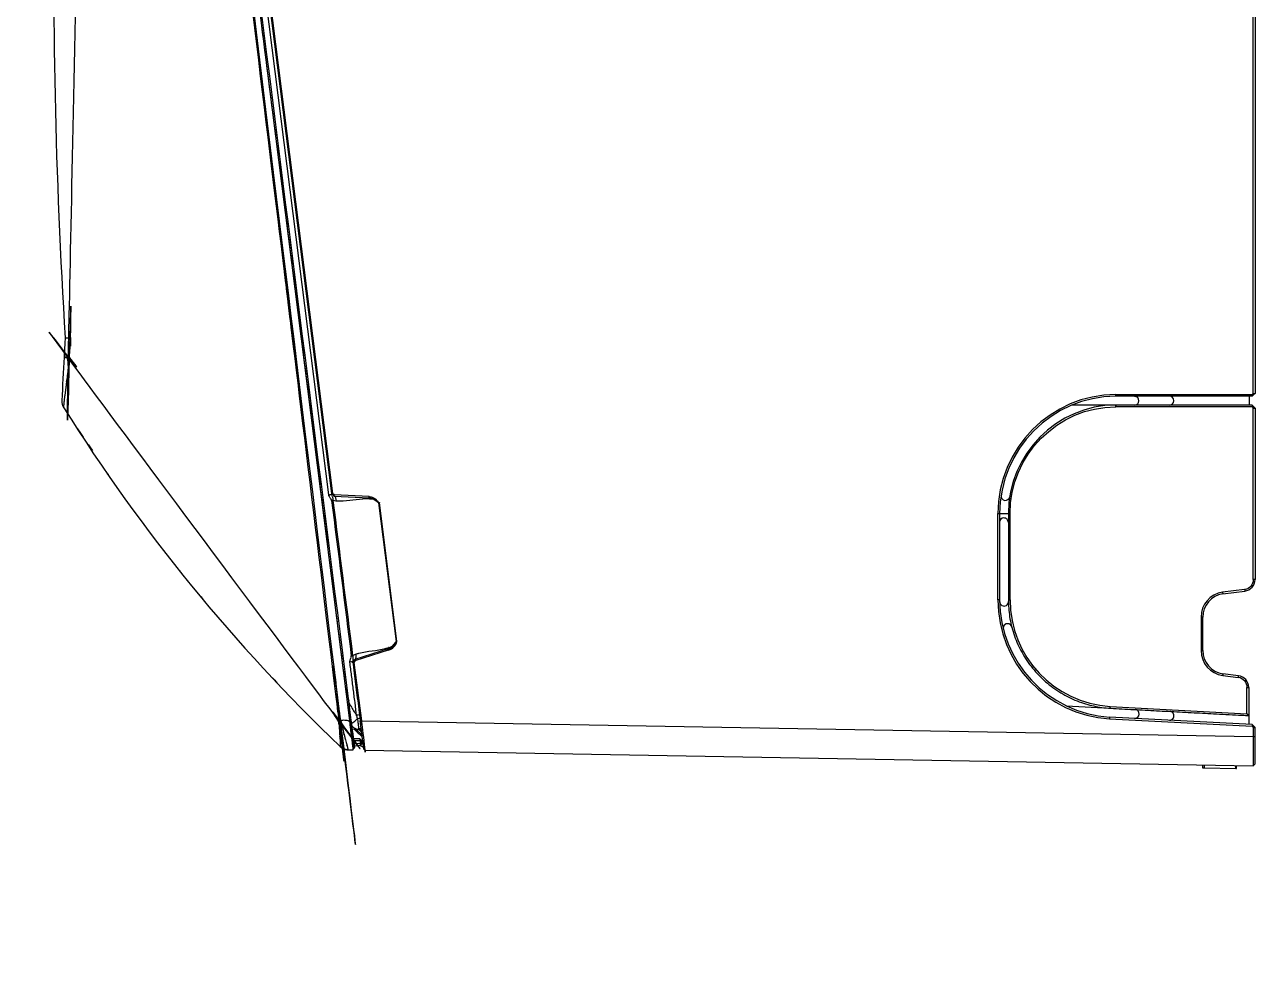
# Model space of a CAD drawing. Header units: millimetres. Extents: x 1291 to 5660, y 748 to 2981.
# Drawn here: x 5390.2 to 5602.4, y 2644.3 to 2809.4 of the extents above; entities that cross this region are included whole.
import ezdxf

# ---------------------------------------------------------------- set-up
doc = ezdxf.new("R2010")
doc.units = ezdxf.units.MM

msp = doc.modelspace()

# ---------------------------------------------------------------- linework, layer by layer
msp.add_line((5601.86, 2688.36), (5601.86, 2681.77))
for points in [[(5595, 2946.03), (5597.69, 2941.34), (5602.17, 2933.49), (5602.17, 2745.89)], [(5446.19, 2689.58), (5446.24, 2689.59), (5416.23, 2926.17), (5416.17, 2926.16)], [(5442.59, 2728.4), (5417.43, 2926.75)], [(5418.03, 2927.42), (5418.02, 2927.42), (5417.98, 2927.42), (5417.96, 2927.42), (5417.96, 2927.41), (5417.96, 2927.41), (5417.91, 2926.82), (5417.96, 2926.43), (5443.05, 2728.64), (5443.06, 2728.55)], [(5397, 2752.14), (5397, 2752.14), (5397.02, 2752.13), (5397.03, 2752.13)], [(5601.67, 2743.86), (5570.57, 2743.86)], [(5578.16, 2745.68), (5601.66, 2745.68)], [(5578.17, 2745.51), (5578.16, 2745.55)], [(5578.17, 2743.74), (5578.16, 2743.69)], [(5601.17, 2745.38), (5601.17, 2743.86)], [(5601.67, 2743.87), (5601.66, 2743.57), (5601.86, 2743.36), (5602.17, 2743.36), (5601.67, 2743.87)], [(5601.67, 2743.86), (5601.66, 2743.85)], [(5601.66, 2743.56), (5578.16, 2743.56)], [(5601.86, 2713.84), (5601.86, 2743.36)], [(5398.8, 2740.53), (5398.93, 2740.46)], [(5404.66, 2731.88), (5404.44, 2732.04)], [(5407.95, 2727.11), (5407.96, 2727.06)], [(5408.24, 2726.73), (5408.27, 2726.64)], [(5443.03, 2727.6), (5443.03, 2727.61), (5443.03, 2727.62), (5443.01, 2727.63), (5443, 2727.66)], [(5443.05, 2728.63), (5443.53, 2728.19), (5443.53, 2728.4)], [(5443.06, 2728.49), (5443.07, 2728.48)], [(5443.53, 2728.4), (5443.25, 2728.66), (5443.22, 2728.65), (5443.08, 2728.64), (5443.07, 2728.63)], [(5443.07, 2728.47), (5443.07, 2728.47), (5443.07, 2728.45)], [(5443.08, 2728.41), (5443.09, 2728.4)], [(5443.09, 2728.4), (5443.1, 2728.39), (5443.1, 2728.37), (5443.1, 2728.37)], [(5443.1, 2728.36), (5443.11, 2728.35), (5443.11, 2728.34)], [(5443.19, 2728.65), (5443.13, 2728.65), (5443.11, 2728.64)], [(5443.11, 2728.33), (5443.12, 2728.32)], [(5443.14, 2728.26), (5443.14, 2728.26), (5443.15, 2728.24), (5443.16, 2728.22)], [(5443.16, 2728.21), (5443.17, 2728.2)], [(5443.17, 2728.17), (5443.18, 2728.16)], [(5449.55, 2728.11), (5443.53, 2728.39)], [(5443.53, 2728.33), (5443.53, 2728.37)], [(5449.55, 2727.91), (5449.55, 2727.91), (5449.55, 2728.11)], [(5449.55, 2728.05), (5449.55, 2728.08)], [(5449.58, 2727.89), (5449.58, 2727.89), (5449.57, 2727.9), (5449.56, 2727.9)], [(5449.61, 2727.85), (5449.6, 2727.87), (5449.59, 2727.88)], [(5449.62, 2727.8), (5449.62, 2727.82), (5449.62, 2727.83)], [(5451, 2727.2), (5450.99, 2727.2), (5450.99, 2727.2), (5450.99, 2727.21), (5450.98, 2727.21)], [(5451.07, 2727.13), (5451.07, 2727.14)], [(5451.09, 2727.11), (5451.08, 2727.12)], [(5451.11, 2727.09), (5451.11, 2727.1), (5451.1, 2727.1), (5451.1, 2727.1)], [(5451.17, 2727.04), (5451.17, 2727.05)], [(5451.2, 2727.03), (5451.2, 2727.04), (5451.19, 2727.04), (5451.18, 2727.04), (5451.18, 2727.04)], [(5454.23, 2703.14), (5454.24, 2703.15), (5454.25, 2703.15), (5454.26, 2703.15), (5451.23, 2727.03)], [(5451.25, 2727.04), (5451.24, 2727.04)], [(5454.29, 2703.15), (5454.29, 2703.15), (5454.34, 2703.15), (5454.35, 2703.14), (5451.31, 2727.07), (5451.31, 2727.06), (5451.3, 2727.06), (5451.29, 2727.06)], [(5417.04, 2715.12), (5416.96, 2715.37)], [(5452.84, 2701.88), (5447.09, 2700.07)], [(5452.86, 2701.88), (5452.85, 2701.88)], [(5452.88, 2701.91), (5452.87, 2701.89), (5452.86, 2701.88)], [(5452.89, 2702.1), (5452.89, 2702.06)], [(5452.89, 2702.05), (5452.89, 2702.04)], [(5452.9, 2702.03), (5452.9, 2701.97), (5452.89, 2701.96)], [(5453.87, 2702.67), (5453.87, 2702.67), (5453.87, 2702.67), (5453.88, 2702.67), (5453.88, 2702.66), (5453.89, 2702.65)], [(5453.89, 2702.64), (5453.89, 2702.65), (5453.9, 2702.66), (5453.9, 2702.67)], [(5453.93, 2702.69), (5453.93, 2702.71), (5453.94, 2702.72)], [(5453.95, 2702.74), (5453.95, 2702.74)], [(5453.96, 2702.75), (5453.97, 2702.77), (5453.98, 2702.78), (5453.98, 2702.79), (5454, 2702.8), (5454, 2702.81)], [(5454.01, 2702.83), (5454.02, 2702.84), (5454.02, 2702.85), (5454.03, 2702.86)], [(5454.04, 2702.87), (5454.04, 2702.88)], [(5454.07, 2702.92), (5454.07, 2702.93), (5454.07, 2702.93)], [(5454.08, 2702.94), (5454.08, 2702.95), (5454.2, 2703.11)], [(5454.09, 2702.96), (5454.1, 2702.97)], [(5454.12, 2703.03), (5454.14, 2703.06), (5454.16, 2703.08), (5454.18, 2703.1), (5454.19, 2703.11), (5454.21, 2703.13), (5454.22, 2703.13)], [(5454.12, 2703), (5454.12, 2703.01)], [(5454.13, 2703.02), (5454.13, 2703.03), (5454.13, 2703.03)], [(5454.17, 2703.08), (5454.18, 2703.08)], [(5454.18, 2703.1), (5454.19, 2703.1)], [(5454.21, 2703.13), (5454.22, 2703.13)], [(5446.45, 2700.44), (5446.45, 2700.45), (5446.45, 2700.46), (5446.46, 2700.48), (5446.46, 2700.49)], [(5446.46, 2700.51), (5446.47, 2700.51), (5446.48, 2700.53), (5446.48, 2700.68)], [(5446.49, 2699.64), (5446.46, 2699.63)], [(5446.68, 2699.64), (5446.67, 2699.64)], [(5446.71, 2700.69), (5446.71, 2700.69)], [(5446.71, 2700.68), (5446.72, 2700.68), (5446.77, 2700.17), (5446.76, 2700.16), (5446.76, 2700.1)], [(5446.72, 2699.7), (5446.72, 2699.69)], [(5446.73, 2700.62), (5446.73, 2700.61)], [(5446.75, 2699.97), (5446.73, 2699.86), (5446.73, 2699.85)], [(5446.73, 2699.62), (5446.74, 2699.62)], [(5446.74, 2700.58), (5446.74, 2700.57)], [(5446.74, 2699.96), (5446.74, 2699.92)], [(5446.76, 2700.07), (5446.75, 2700.06), (5446.75, 2700.02), (5446.75, 2700.01)], [(5446.76, 2700.47), (5446.76, 2700.47)], [(5446.94, 2699.55), (5448.22, 2689.53), (5601.86, 2686.82), (5602.17, 2686.82)], [(5569.62, 2692.07), (5577.2, 2691.67)], [(5577.2, 2691.75), (5577.21, 2691.76), (5577.21, 2691.86), (5577.21, 2691.88)], [(5577.21, 2691.91), (5577.22, 2691.93), (5577.22, 2691.98), (5600.77, 2690.73)], [(5448.63, 2684.64), (5448.02, 2689.51)], [(5577.12, 2690.14), (5577.12, 2690.14), (5577.11, 2689.86), (5601.67, 2688.56), (5601.86, 2688.36), (5602.17, 2688.36), (5601.7, 2688.86), (5577.12, 2690.16)], [(5577.12, 2690.04), (5577.11, 2690.02)], [(5577.11, 2689.95), (5577.11, 2689.93), (5577.11, 2689.91)], [(5446.68, 2688.15), (5447.34, 2688.03), (5447.76, 2688.03), (5447.77, 2688.03)], [(5447.95, 2686.41), (5446.89, 2686.42)], [(5447.32, 2688.01), (5448.33, 2687.06)], [(5447.78, 2688.03), (5447.77, 2688.04), (5447.76, 2688.2), (5447.76, 2688.17), (5447.76, 2688.14)], [(5447.77, 2688.07), (5447.77, 2688.08), (5447.76, 2688.11)], [(5447.76, 2688.08), (5447.76, 2688.07)], [(5448.26, 2687.58), (5447.78, 2688.03)], [(5448.1, 2687.9), (5447.96, 2687.95)], [(5448.64, 2684.64), (5448.83, 2684.47), (5601.86, 2681.77), (5602.17, 2682.08), (5602.17, 2688.36)], [(5444.54, 2686.26), (5444.54, 2686.25)], [(5444.55, 2686.14), (5444.55, 2686.1)], [(5444.55, 2686.03), (5444.56, 2686)], [(5444.58, 2685.16), (5444.63, 2685.03), (5444.58, 2685.08), (5445.16, 2684.7)], [(5445.91, 2684.59), (5445.91, 2684.59)], [(5445.92, 2684.55), (5445.92, 2684.56), (5445.92, 2684.57), (5445.91, 2684.58)], [(5446.87, 2684.67), (5446.81, 2684.66)], [(5447.04, 2685.18), (5448.04, 2685.31)], [(5447.92, 2685.3), (5448.59, 2684.98)], [(5593.11, 2681.93), (5593.1, 2681.42), (5593.39, 2681.41)], [(5593.4, 2681.92), (5593.39, 2681.41), (5598.85, 2681.32), (5598.86, 2681.83)], [(5598.85, 2681.32), (5598.95, 2681.32)], [(5598.95, 2681.27), (5598.96, 2681.82)]]:
    msp.add_lwpolyline(points)
for points in [[(5497.08, 2938.19), (5489.19, 2936.98, -0.001527), (5441.84, 2929.91), (5418.16, 2926.45), (5418.16, 2926.45), (5443.25, 2728.66)], [(5406.35, 2928.71), (5406.35, 2928.71), (5406.35, 2928.71), (5405.67, 2928.35), (5401.98, 2924.44), (5401.99, 2924.45), (5400.94, 2923.33, 0.164149), (5400.41, 2922.14), (5400.4, 2922.15, 0.040976), (5397.2, 2755.47), (5397.19, 2755.47), (5397.19, 2755.47), (5397.17, 2755.15, 0.001032), (5397.01, 2752.48), (5396.99, 2752.15), (5396.99, 2752.15), (5396.99, 2752.14)], [(5397.05, 2752.13), (5397.07, 2752.12), (5396.99, 2752.15, 0.002562), (5396.62, 2744.67, 0.148211), (5396.96, 2743.39), (5396.96, 2743.39), (5396.96, 2743.41), (5396.95, 2743.42, 0.062196), (5444.58, 2685.08)], [(5602.17, 2743.36), (5602.17, 2713.84), (5601.86, 2713.84, -0.376669), (5600.38, 2712.1), (5600.37, 2712.14), (5596.56, 2711.66), (5596.56, 2711.63), (5596.57, 2711.61), (5596.57, 2711.59), (5596.58, 2711.56), (5596.58, 2711.54), (5596.58, 2711.52)], [(5399.6, 2739.36), (5399.82, 2739.02, 0.017703), (5401.66, 2736.35), (5401.91, 2736.03)], [(5443.52, 2728.2), (5449.55, 2727.91, -0.168767), (5450.69, 2727.43), (5450.73, 2727.39), (5450.75, 2727.38), (5450.75, 2727.43), (5450.74, 2727.43), (5450.74, 2727.41), (5450.74, 2727.41), (5450.73, 2727.4)], [(5596.58, 2711.5), (5596.6, 2711.38), (5596.6, 2711.37), (5596.6, 2711.36), (5596.61, 2711.36), (5600.41, 2711.83), (5600.41, 2711.85, 0.374658), (5602.17, 2713.84)], [(5558.17, 2710.33, 0.396488), (5577.12, 2690.16)], [(5447.15, 2699.88), (5452.89, 2701.71), (5452.91, 2701.69, 0.243312), (5454.35, 2703.15)], [(5452.85, 2701.88), (5452.85, 2701.86, 0.167413), (5453.89, 2702.71), (5453.88, 2702.69), (5453.87, 2702.68)], [(5601.07, 2695.27, 0.376272), (5599.31, 2697.26), (5599.32, 2697.27), (5596.64, 2697.61), (5596.64, 2697.6), (5596.62, 2697.51, -0.014042), (5596.59, 2697.31), (5599.27, 2696.97), (5599.28, 2697.02, -0.375988), (5600.77, 2695.27)]]:
    msp.add_lwpolyline(points, format="xyb")
for points in [[(5593.17, 2707.36), (5592.86, 2707.36), (5592.86, 2701.62), (5593.17, 2701.62)], [(5448.24, 2686.14), (5447.99, 2686.11), (5448.05, 2685.62), (5448.3, 2685.65)]]:
    msp.add_lwpolyline(points, close=True)
for centre, radius, start, end in [((5581.42, 2744.62), 0.754, 270.1801, 89.7014), ((5558.92, 2723.68), 0.754, 359.8991, 90.1009), ((5578.37, 2710.32), 20.51, 179.9789, 266.4616), ((5558.94, 2710.02), 0.762, 180.7717, 1.1929), ((5578.34, 2710.32), 18.37, 179.9541, 266.4898), ((5597.2, 2707.36), 4.34, 98.5022, 180.0853), ((5597.21, 2707.36), 4.04, 98.5981, 180.0691), ((5597.21, 2701.61), 4.34, 179.9294, 261.8844), ((5597.21, 2701.61), 4.04, 179.9595, 261.8653), ((5581.45, 2690.69), 0.756, 267.4944, 357.1861), ((5614.99, 2864.04), 243.3, 226.3259, 226.7788)]:
    msp.add_arc(centre, radius, start, end)
for points, weights, knots in [([(5415.67, 2926.03), (5415.67, 2926.03), (5415.66, 2926.03), (5415.66, 2926.03), (5415.69, 2925.81), (5415.72, 2925.59), (5415.75, 2925.38), (5425.23, 2848.23), (5434.67, 2771.08), (5444.05, 2693.93), (5444.23, 2692.48), (5444.41, 2691.04), (5444.58, 2689.59), (5444.51, 2689.64), (5444.44, 2689.7), (5444.38, 2689.76), (5444.37, 2689.76), (5444.36, 2689.77), (5444.35, 2689.78), (5444.33, 2689.9), (5444.32, 2690.03), (5444.31, 2690.16), (5441.47, 2713.65), (5438.61, 2737.15), (5435.73, 2760.64), (5435.69, 2760.97), (5435.65, 2761.31), (5435.61, 2761.65), (5435.57, 2761.99), (5435.53, 2762.33), (5435.48, 2762.67), (5428.73, 2817.08), (5422.09, 2871.5), (5415.56, 2925.94), (5415.56, 2925.96), (5415.55, 2925.98), (5415.55, 2926.01), (5415.5, 2925.99), (5415.44, 2925.98), (5415.39, 2925.97), (5411.18, 2925.16), (5406.97, 2924.35), (5402.75, 2923.54), (5402.71, 2923.53), (5402.67, 2923.53), (5402.63, 2923.52), (5402.66, 2923.57), (5402.69, 2923.62), (5402.72, 2923.68), (5403.69, 2925.39), (5405.06, 2927.2), (5406.34, 2928.71), (5409.45, 2929.19), (5412.56, 2929.67), (5415.67, 2930.15), (5415.84, 2928.81), (5416.01, 2927.47), (5416.18, 2926.13), (5426.18, 2847.27), (5436.19, 2768.42), (5446.19, 2689.56)], [1, 1, 1, 1, 1, 1, 1, 0.999999842266, 0.999999842266, 1, 1, 1, 1, 0.999104316544, 0.999104316544, 1, 1, 1, 1, 1, 1, 1, 0.999999801036, 0.999999801036, 1, 1, 1, 1, 1, 1, 1, 0.999998587446, 0.999998587446, 1, 1, 1, 1, 1, 1, 1, 1, 1, 1, 1, 1, 1, 1, 1, 1, 1, 1, 1, 1, 1, 1, 1, 1, 1, 1, 1, 1], [0, 0, 0, 0, 1, 1, 1, 2, 2, 2, 2.001376, 2.001376, 2.001376, 3.001376, 3.001376, 3.001376, 3.105061, 3.105061, 3.105061, 4.105061, 4.105061, 4.105061, 5.105061, 5.105061, 5.105061, 5.106606, 5.106606, 5.106606, 6.106606, 6.106606, 6.106606, 7.106606, 7.106606, 7.106606, 7.110723, 7.110723, 7.110723, 8.110723, 8.110723, 8.110723, 9.110723, 9.110723, 9.110723, 10.110723, 10.110723, 10.110723, 11.110723, 11.110723, 11.110723, 12.110723, 12.110723, 12.110723, 13.110723, 13.110723, 13.110723, 14.110723, 14.110723, 14.110723, 15.110723, 15.110723, 15.110723, 16.110723, 16.110723, 16.110723, 16.110723]), ([(5601.86, 2745.88), (5601.88, 2808.4), (5601.89, 2870.91), (5601.9, 2933.42), (5601.89, 2933.42), (5601.88, 2933.41), (5601.86, 2933.41), (5600.38, 2936), (5598.9, 2938.59), (5597.42, 2941.18), (5597.43, 2941.19), (5597.44, 2941.2), (5597.45, 2941.21), (5597.3, 2941.46), (5597.14, 2941.71), (5596.99, 2941.97), (5596.99, 2941.98), (5596.98, 2941.99), (5596.98, 2942), (5596.97, 2942.01), (5596.97, 2942.01), (5596.96, 2942.02), (5596.65, 2942.62), (5596.32, 2943.22), (5596, 2943.82), (5595.98, 2943.85), (5595.97, 2943.88), (5595.95, 2943.91), (5595.94, 2943.93), (5595.93, 2943.96), (5595.91, 2943.98), (5595.9, 2944), (5595.88, 2944.03), (5595.87, 2944.06), (5595.86, 2944.08), (5595.85, 2944.1), (5595.84, 2944.12), (5595.83, 2944.15), (5595.81, 2944.17), (5595.8, 2944.2), (5595.63, 2944.52), (5595.45, 2944.83), (5595.28, 2945.15), (5595.27, 2945.17), (5595.26, 2945.19), (5595.25, 2945.22), (5595.24, 2945.24), (5595.23, 2945.26), (5595.22, 2945.28), (5595.12, 2945.46), (5595.03, 2945.64), (5594.92, 2945.82), (5594.92, 2945.82), (5594.92, 2945.83), (5594.92, 2945.83), (5594.92, 2945.84), (5594.92, 2945.84), (5594.92, 2945.85), (5594.91, 2945.85), (5594.91, 2945.86), (5594.9, 2945.86), (5594.9, 2945.87), (5594.9, 2945.87), (5594.89, 2945.88), (5594.86, 2945.94), (5594.84, 2945.99), (5594.8, 2946.05), (5594.8, 2946.05), (5594.8, 2946.05), (5594.8, 2946.06), (5594.8, 2946.06), (5594.79, 2946.07), (5594.79, 2946.08), (5594.79, 2946.08), (5594.79, 2946.09), (5594.78, 2946.09), (5594.78, 2946.09), (5594.78, 2946.09), (5594.78, 2946.1), (5594.78, 2946.1), (5594.77, 2946.1), (5594.77, 2946.1), (5594.77, 2946.11), (5594.77, 2946.11), (5594.77, 2946.11)], [1, 1, 1, 1, 1, 1, 1, 1, 1, 1, 1, 1, 1, 0.999954161006, 0.999954161006, 1, 1, 1, 1, 1, 1, 1, 1, 1, 1, 1, 1, 1, 1, 1, 1, 1, 1, 1, 1, 1, 1, 1, 1, 1, 1, 1, 1, 1, 1, 1, 1, 1, 1, 1, 1, 1, 1, 1, 1, 1, 1, 1, 1, 1, 1, 1, 1, 1, 1, 1, 1, 1, 1, 1, 1, 1, 1, 1, 1, 1, 1, 1, 1, 1, 1, 1, 1, 1, 1], [0, 0, 0, 0, 1, 1, 1, 2, 2, 2, 3, 3, 3, 4, 4, 4, 4.023454, 4.023454, 4.023454, 5.023454, 5.023454, 5.023454, 6.023454, 6.023454, 6.023454, 7.023454, 7.023454, 7.023454, 8.023454, 8.023454, 8.023454, 9.023454, 9.023454, 9.023454, 10.023454, 10.023454, 10.023454, 11.023454, 11.023454, 11.023454, 12.023454, 12.023454, 12.023454, 13.023454, 13.023454, 13.023454, 14.023454, 14.023454, 14.023454, 15.023454, 15.023454, 15.023454, 16.023454, 16.023454, 16.023454, 17.023454, 17.023454, 17.023454, 18.023454, 18.023454, 18.023454, 19.023454, 19.023454, 19.023454, 20.023454, 20.023454, 20.023454, 21.023454, 21.023454, 21.023454, 22.023454, 22.023454, 22.023454, 23.023454, 23.023454, 23.023454, 24.023454, 24.023454, 24.023454, 25.023454, 25.023454, 25.023454, 26.023454, 26.023454, 26.023454, 27.023454, 27.023454, 27.023454, 27.023454]), ([(5397.09, 2752.12), (5397.12, 2752.11), (5397.18, 2752.1), (5397.2, 2752.1), (5397.21, 2752.1), (5397.22, 2752.1), (5397.23, 2752.1), (5397.24, 2752.1), (5397.25, 2752.1), (5397.26, 2752.1), (5397.26, 2752.1), (5397.27, 2752.09), (5397.28, 2752.09), (5397.47, 2752.07), (5397.66, 2752.05), (5397.86, 2752.04), (5397.87, 2752.04), (5397.88, 2752.04), (5397.9, 2752.04), (5397.91, 2752.04), (5397.92, 2752.04), (5397.93, 2752.03), (5397.94, 2752.15), (5397.94, 2752.26), (5397.95, 2752.37), (5398, 2753.27), (5398.06, 2754.18), (5398.11, 2755.08), (5398.09, 2755.19), (5398.07, 2755.3), (5398.05, 2755.41), (5398.07, 2755.41), (5398.1, 2755.41), (5398.13, 2755.41), (5398.03, 2757.15), (5397.93, 2758.88), (5397.83, 2760.61), (5394.83, 2814.01), (5395.98, 2867.48), (5401.27, 2920.69), (5401.3, 2921.13), (5401.34, 2921.56), (5401.37, 2921.99)], [1, 1, 1, 1, 1, 1, 1, 1, 1, 1, 1, 1, 1, 0.999727746275, 0.999727746275, 1, 1, 1, 1, 1, 1, 1, 1, 1, 1, 0.999998617412, 0.999998617412, 1, 1, 1, 1, 1, 1, 1, 1, 1, 1, 0.99799781356, 0.99799781356, 1, 1, 1, 1], [0, 0, 0, 0, 1, 1, 1, 2, 2, 2, 3, 3, 3, 4, 4, 4, 4.05716, 4.05716, 4.05716, 5.05716, 5.05716, 5.05716, 6.05716, 6.05716, 6.05716, 7.05716, 7.05716, 7.05716, 7.061233, 7.061233, 7.061233, 8.061233, 8.061233, 8.061233, 9.061233, 9.061233, 9.061233, 10.061233, 10.061233, 10.061233, 10.216276, 10.216276, 10.216276, 11.216276, 11.216276, 11.216276, 11.216276]), ([(5396.95, 2743.42), (5397.03, 2744.93), (5397.35, 2746.48), (5397.47, 2748.02), (5397.47, 2748.04), (5397.47, 2748.07), (5397.47, 2748.09), (5397.47, 2748.11), (5397.48, 2748.14), (5397.48, 2748.16), (5397.6, 2749.43), (5397.65, 2750.75), (5397.92, 2751.99), (5397.92, 2752), (5397.93, 2752.02), (5397.93, 2752.03), (5398.56, 2751.02), (5399.19, 2750.01), (5399.82, 2748.99), (5412.21, 2729.1), (5426.22, 2710.3), (5441.73, 2692.73), (5442.6, 2691.74), (5443.48, 2690.76), (5444.35, 2689.78), (5444.35, 2689.56), (5444.35, 2689.34), (5444.35, 2689.12), (5444.35, 2689.11), (5444.35, 2689.1), (5444.35, 2689.09), (5444.36, 2688.45), (5444.44, 2687.81), (5444.48, 2687.17), (5444.49, 2687.16), (5444.49, 2687.15), (5444.49, 2687.15), (5444.49, 2687.14), (5444.49, 2687.13), (5444.49, 2687.12), (5444.49, 2687.11), (5444.49, 2687.1), (5444.5, 2687.09), (5444.5, 2687.08), (5444.5, 2687.06), (5444.5, 2687.05), (5444.5, 2686.96), (5444.51, 2686.88), (5444.51, 2686.8), (5444.51, 2686.79), (5444.51, 2686.78), (5444.51, 2686.78), (5444.51, 2686.76), (5444.51, 2686.75), (5444.51, 2686.74), (5444.52, 2686.61), (5444.54, 2686.49), (5444.53, 2686.36), (5444.53, 2686.35), (5444.54, 2686.35), (5444.54, 2686.34), (5444.55, 2686.18), (5444.55, 2686.03), (5444.56, 2685.87), (5444.56, 2685.86), (5444.57, 2685.84), (5444.57, 2685.83), (5444.57, 2685.79), (5444.57, 2685.74), (5444.57, 2685.7), (5444.59, 2685.54), (5444.59, 2685.33), (5444.59, 2685.17)], [1, 1, 1, 1, 1, 1, 1, 1, 1, 1, 1, 1, 1, 1, 1, 1, 1, 1, 1, 0.997707237364, 0.997707237364, 1, 1, 1, 1, 1, 1, 1, 1, 1, 1, 1, 1, 1, 1, 1, 1, 1, 1, 1, 1, 1, 1, 1, 1, 1, 0.99983893876, 0.99983893876, 1, 1, 1, 1, 1, 1, 1, 1, 1, 1, 1, 1, 1, 1, 1, 1, 1, 1, 1, 1, 1, 1, 1, 1, 1], [0, 0, 0, 0, 1, 1, 1, 2, 2, 2, 3, 3, 3, 4, 4, 4, 5, 5, 5, 6, 6, 6, 6.165918, 6.165918, 6.165918, 7.165918, 7.165918, 7.165918, 8.165918, 8.165918, 8.165918, 9.165918, 9.165918, 9.165918, 10.165918, 10.165918, 10.165918, 11.165918, 11.165918, 11.165918, 12.165918, 12.165918, 12.165918, 13.165918, 13.165918, 13.165918, 14.165918, 14.165918, 14.165918, 14.209882, 14.209882, 14.209882, 15.209882, 15.209882, 15.209882, 16.209882, 16.209882, 16.209882, 17.209882, 17.209882, 17.209882, 18.209882, 18.209882, 18.209882, 19.209882, 19.209882, 19.209882, 20.209882, 20.209882, 20.209882, 21.209882, 21.209882, 21.209882, 22.209882, 22.209882, 22.209882, 22.209882]), ([(5443.19, 2728.15), (5443.18, 2728.12), (5443.2, 2728.13), (5443.21, 2728.09), (5443.21, 2728.08), (5443.21, 2728.08), (5443.21, 2728.07), (5443.21, 2728.07), (5443.22, 2728.06), (5443.22, 2728.06), (5443.22, 2728.06), (5443.22, 2728.05), (5443.22, 2728.05), (5443.22, 2728.04), (5443.22, 2728.04), (5443.22, 2728.03), (5443.28, 2727.89), (5443.32, 2727.68), (5443.32, 2727.53), (5443.31, 2727.52), (5443.31, 2727.52), (5443.31, 2727.51), (5443.31, 2727.5), (5443.31, 2727.48), (5443.31, 2727.47), (5443.3, 2727.47), (5443.29, 2727.47), (5443.29, 2727.47), (5443.23, 2727.46), (5443.17, 2727.45), (5443.11, 2727.45), (5443.1, 2727.45), (5443.1, 2727.45), (5443.09, 2727.45), (5443.09, 2727.45), (5443.09, 2727.46), (5443.08, 2727.46), (5443.08, 2727.46), (5443.08, 2727.47), (5443.08, 2727.47), (5443.08, 2727.48), (5443.08, 2727.48), (5443.08, 2727.48), (5443.08, 2727.51), (5443.06, 2727.53), (5443.05, 2727.56), (5443.03, 2727.6), (5443.01, 2727.63), (5442.99, 2727.67), (5442.99, 2727.67), (5442.99, 2727.68), (5442.98, 2727.68), (5442.98, 2727.68), (5442.98, 2727.69), (5442.98, 2727.69), (5442.98, 2727.7), (5442.97, 2727.71), (5442.97, 2727.71), (5442.84, 2727.91), (5442.71, 2728.08), (5442.62, 2728.3), (5442.62, 2728.32), (5442.61, 2728.33), (5442.61, 2728.35), (5442.6, 2728.37), (5442.6, 2728.39), (5442.59, 2728.4), (5442.6, 2728.41), (5442.61, 2728.41), (5442.62, 2728.41), (5442.63, 2728.42), (5442.65, 2728.42), (5442.66, 2728.42), (5442.72, 2728.44), (5442.79, 2728.45), (5442.86, 2728.47), (5442.87, 2728.47), (5442.88, 2728.47), (5442.89, 2728.47), (5442.89, 2728.47), (5442.9, 2728.47), (5442.91, 2728.48), (5442.95, 2728.48), (5442.99, 2728.49), (5443.04, 2728.51), (5443.04, 2728.51), (5443.04, 2728.51), (5443.04, 2728.51), (5443.05, 2728.51), (5443.05, 2728.51), (5443.05, 2728.51)], [1, 1, 1, 1, 1, 1, 1, 1, 1, 1, 1, 1, 1, 1, 1, 1, 1, 1, 1, 1, 1, 1, 1, 1, 1, 1, 1, 1, 1, 1, 1, 1, 1, 1, 1, 1, 1, 1, 1, 1, 1, 1, 1, 1, 1, 1, 1, 1, 1, 1, 1, 1, 1, 1, 1, 1, 1, 1, 1, 1, 1, 1, 1, 1, 1, 1, 1, 1, 1, 1, 1, 1, 1, 1, 1, 1, 1, 1, 1, 1, 1, 1, 0.999165484005, 0.999165484005, 1, 1, 1, 1, 1, 1, 1], [0, 0, 0, 0, 1, 1, 1, 2, 2, 2, 3, 3, 3, 4, 4, 4, 5, 5, 5, 6, 6, 6, 7, 7, 7, 8, 8, 8, 9, 9, 9, 10, 10, 10, 11, 11, 11, 12, 12, 12, 13, 13, 13, 14, 14, 14, 15, 15, 15, 16, 16, 16, 17, 17, 17, 18, 18, 18, 19, 19, 19, 20, 20, 20, 21, 21, 21, 22, 22, 22, 23, 23, 23, 24, 24, 24, 25, 25, 25, 26, 26, 26, 27, 27, 27, 27.100081, 27.100081, 27.100081, 28.100081, 28.100081, 28.100081, 29.100081, 29.100081, 29.100081, 29.100081]), ([(5449.55, 2728.11), (5450.26, 2728.04), (5450.86, 2727.65), (5451.2, 2727.03), (5451.05, 2727.11), (5450.88, 2727.28), (5450.75, 2727.38)], [1, 0.922740689241, 0.922740689241, 1, 1, 1, 1], [0, 0, 0, 0, 0.972416, 0.972416, 0.972416, 1.972416, 1.972416, 1.972416, 1.972416]), ([(5559.67, 2710.33), (5559.67, 2699.91), (5566.8, 2692.32), (5577.2, 2691.67), (5585.16, 2691.25), (5593.11, 2690.83), (5601.07, 2690.41), (5601.07, 2690.41), (5601.07, 2690.41), (5601.06, 2690.41), (5600.98, 2690.51), (5600.89, 2690.59), (5600.81, 2690.68), (5600.79, 2690.7), (5600.78, 2690.71), (5600.77, 2690.73), (5600.77, 2692.24), (5600.77, 2693.76), (5600.77, 2695.27), (5600.87, 2695.27), (5600.97, 2695.27), (5601.07, 2695.27), (5601.07, 2693.14), (5601.07, 2691.02), (5601.07, 2688.89)], [1, 0.818958937745, 0.818958937745, 1, 1, 1, 1, 1, 1, 1, 1, 1, 1, 1, 1, 1, 1, 1, 1, 1, 1, 1, 1, 1, 1], [0, 0, 0, 0, 1.509513, 1.509513, 1.509513, 2.509513, 2.509513, 2.509513, 3.509513, 3.509513, 3.509513, 4.509513, 4.509513, 4.509513, 5.509513, 5.509513, 5.509513, 6.509513, 6.509513, 6.509513, 7.509513, 7.509513, 7.509513, 8.509513, 8.509513, 8.509513, 8.509513]), ([(5560.26, 2705.66), (5560.15, 2706.09), (5559.77, 2706.32), (5559.35, 2706.21), (5558.94, 2706.11), (5558.71, 2705.69), (5558.81, 2705.29)], [1, 0.805467319276, 0.805467319276, 1, 1, 1, 1], [0, 0, 0, 0, 1.567699, 1.567699, 1.567699, 2.567699, 2.567699, 2.567699, 2.567699]), ([(5446.04, 2693.13), (5446.04, 2693.1), (5446.03, 2693.07), (5446.03, 2693.03), (5446.03, 2693), (5446.02, 2692.96), (5446.02, 2692.93), (5446.02, 2692.71), (5446.09, 2692.54), (5446.19, 2692.35), (5446.21, 2692.32), (5446.22, 2692.3), (5446.23, 2692.27), (5446.27, 2692.21), (5446.31, 2692.15), (5446.34, 2692.09), (5446.59, 2691.67), (5446.86, 2691.26), (5447.14, 2690.86), (5447.19, 2690.8), (5447.23, 2690.74), (5447.27, 2690.68), (5447.31, 2690.63), (5447.35, 2690.57), (5447.39, 2690.52), (5447.01, 2693.55), (5446.62, 2696.59), (5446.23, 2699.62)], [1, 1, 1, 1, 1, 1, 1, 1, 1, 1, 1, 1, 1, 1, 1, 1, 0.999130586719, 0.999130586719, 1, 1, 1, 1, 1, 1, 1, 1, 1, 1], [0, 0, 0, 0, 1, 1, 1, 2, 2, 2, 3, 3, 3, 4, 4, 4, 5, 5, 5, 5.102153, 5.102153, 5.102153, 6.102153, 6.102153, 6.102153, 7.102153, 7.102153, 7.102153, 8.102153, 8.102153, 8.102153, 8.102153]), ([(5446.73, 2699.6), (5446.74, 2699.57), (5446.74, 2699.55), (5446.75, 2699.52), (5447.17, 2696.18), (5447.59, 2692.85), (5448.02, 2689.51), (5448.02, 2689.51), (5448.02, 2689.51), (5448.02, 2689.51), (5448.07, 2689.5), (5448.13, 2689.52), (5448.18, 2689.53), (5448.19, 2689.53), (5448.2, 2689.53), (5448.22, 2689.53), (5448.24, 2689.28), (5448.27, 2689.04), (5448.3, 2688.8), (5448.48, 2687.37), (5448.65, 2685.95), (5448.82, 2684.52), (5448.82, 2684.51), (5448.83, 2684.49), (5448.83, 2684.47)], [1, 1, 1, 1, 1, 1, 1, 1, 1, 1, 1, 1, 1, 1, 1, 1, 1, 1, 1, 0.999997834963, 0.999997834963, 1, 1, 1, 1], [0, 0, 0, 0, 1, 1, 1, 2, 2, 2, 3, 3, 3, 4, 4, 4, 5, 5, 5, 6, 6, 6, 6.005097, 6.005097, 6.005097, 7.005097, 7.005097, 7.005097, 7.005097]), ([(5587.41, 2689.61), (5587.85, 2689.6), (5588.18, 2689.89), (5588.2, 2690.33), (5588.22, 2690.74), (5587.9, 2691.11), (5587.49, 2691.13)], [1, 0.807402803008, 0.807402803008, 1, 1, 1, 1], [0, 0, 0, 0, 1.559458, 1.559458, 1.559458, 2.559458, 2.559458, 2.559458, 2.559458]), ([(5445.92, 2684.52), (5446.23, 2684.52), (5446.53, 2684.51), (5446.83, 2684.51), (5446.62, 2686.19), (5446.4, 2687.88), (5446.19, 2689.56), (5445.67, 2689.57), (5445.15, 2689.58), (5444.63, 2689.59), (5444.61, 2689.59), (5444.6, 2689.59), (5444.58, 2689.59), (5444.58, 2689.6), (5444.57, 2689.61), (5444.56, 2689.61), (5444.61, 2689.52), (5444.66, 2689.43), (5444.71, 2689.34), (5444.71, 2689.3), (5444.74, 2689.23), (5444.75, 2689.19), (5444.75, 2689.18), (5444.75, 2689.18), (5444.75, 2689.17), (5444.75, 2689.16), (5444.75, 2689.15), (5444.75, 2689.15), (5444.76, 2689.14), (5444.76, 2689.13), (5444.76, 2689.12), (5444.81, 2688.98), (5444.84, 2688.82), (5444.88, 2688.68), (5444.88, 2688.67), (5444.88, 2688.66), (5444.88, 2688.65), (5444.89, 2688.64), (5444.89, 2688.63), (5444.89, 2688.62), (5444.89, 2688.61), (5444.89, 2688.6), (5444.89, 2688.59), (5445.01, 2688.14), (5445.11, 2687.68), (5445.21, 2687.23), (5445.22, 2687.2), (5445.23, 2687.17), (5445.24, 2687.13), (5445.25, 2687.11), (5445.25, 2687.08), (5445.26, 2687.05), (5445.27, 2687.02), (5445.27, 2686.99), (5445.28, 2686.96), (5445.29, 2686.93), (5445.29, 2686.91), (5445.3, 2686.88), (5445.44, 2686.35), (5445.58, 2685.81), (5445.73, 2685.28), (5445.73, 2685.28), (5445.73, 2685.27), (5445.73, 2685.26), (5445.73, 2685.25), (5445.73, 2685.24), (5445.74, 2685.23), (5445.74, 2685.23), (5445.74, 2685.22), (5445.74, 2685.21), (5445.74, 2685.2), (5445.75, 2685.2), (5445.75, 2685.19), (5445.76, 2685.14), (5445.78, 2685.09), (5445.8, 2685.04), (5445.8, 2685.03), (5445.8, 2685.02), (5445.8, 2685.02), (5445.8, 2685.01), (5445.8, 2685), (5445.8, 2685), (5445.81, 2684.95), (5445.82, 2684.94), (5445.83, 2684.87), (5445.83, 2684.87), (5445.83, 2684.86), (5445.84, 2684.86), (5445.84, 2684.85), (5445.84, 2684.85), (5445.84, 2684.84)], [1, 1, 1, 1, 1, 1, 1, 1, 1, 1, 1, 1, 1, 1, 1, 1, 0.99946730582, 0.99946730582, 1, 1, 1, 1, 1, 1, 1, 1, 1, 1, 1, 1, 1, 1, 1, 1, 1, 1, 1, 1, 1, 1, 1, 1, 1, 0.999902229235, 0.999902229235, 1, 1, 1, 1, 1, 1, 1, 1, 1, 1, 1, 1, 1, 0.999949933876, 0.999949933876, 1, 1, 1, 1, 1, 1, 1, 1, 1, 1, 1, 1, 1, 1, 1, 1, 1, 1, 1, 1, 1, 1, 1, 1, 1, 1, 1, 1, 1, 1, 1], [0, 0, 0, 0, 1, 1, 1, 2, 2, 2, 3, 3, 3, 4, 4, 4, 5, 5, 5, 5.079957, 5.079957, 5.079957, 6.079957, 6.079957, 6.079957, 7.079957, 7.079957, 7.079957, 8.079957, 8.079957, 8.079957, 9.079957, 9.079957, 9.079957, 10.079957, 10.079957, 10.079957, 11.079957, 11.079957, 11.079957, 12.079957, 12.079957, 12.079957, 13.079957, 13.079957, 13.079957, 13.114211, 13.114211, 13.114211, 14.114211, 14.114211, 14.114211, 15.114211, 15.114211, 15.114211, 16.114211, 16.114211, 16.114211, 17.114211, 17.114211, 17.114211, 17.138722, 17.138722, 17.138722, 18.138722, 18.138722, 18.138722, 19.138722, 19.138722, 19.138722, 20.138722, 20.138722, 20.138722, 21.138722, 21.138722, 21.138722, 22.138722, 22.138722, 22.138722, 23.138722, 23.138722, 23.138722, 24.138722, 24.138722, 24.138722, 25.138722, 25.138722, 25.138722, 26.138722, 26.138722, 26.138722, 27.138722, 27.138722, 27.138722, 27.138722]), ([(5446.56, 2689.06), (5446.59, 2689.08), (5446.61, 2689.1), (5446.64, 2689.12), (5446.9, 2689.34), (5447.16, 2689.56), (5447.43, 2689.77), (5447.47, 2689.8), (5447.5, 2689.83), (5447.54, 2689.86), (5447.61, 2689.31), (5447.68, 2688.75), (5447.76, 2688.2), (5447.78, 2688.2), (5447.8, 2688.2), (5447.82, 2688.2), (5447.99, 2688.18), (5448.19, 2688.04), (5448.22, 2687.87), (5448.22, 2687.85), (5448.23, 2687.83), (5448.23, 2687.81)], [1, 1, 1, 1, 0.999954263774, 0.999954263774, 1, 1, 1, 1, 1, 1, 1, 1, 1, 1, 1, 1, 1, 1, 1, 1], [0, 0, 0, 0, 1, 1, 1, 1.023427, 1.023427, 1.023427, 2.023427, 2.023427, 2.023427, 3.023427, 3.023427, 3.023427, 4.023427, 4.023427, 4.023427, 5.023427, 5.023427, 5.023427, 6.023427, 6.023427, 6.023427, 6.023427]), ([(5444.63, 2685.03), (5444.98, 2684.71), (5445.38, 2684.56), (5445.85, 2684.52), (5445.87, 2684.52), (5445.9, 2684.52), (5445.92, 2684.52), (5445.42, 2684.53), (5444.95, 2684.73), (5444.58, 2685.08), (5444.58, 2685.08), (5444.58, 2685.08), (5444.58, 2685.08), (5444.58, 2685.09), (5444.58, 2685.11), (5444.58, 2685.13), (5444.58, 2685.13), (5444.58, 2685.13), (5444.58, 2685.13)], [1, 1, 1, 1, 1, 1, 1, 0.955786709886, 0.955786709886, 1, 1, 1, 1, 1, 1, 1, 1, 1, 1], [0, 0, 0, 0, 1, 1, 1, 2, 2, 2, 2.732482, 2.732482, 2.732482, 3.732482, 3.732482, 3.732482, 4.732482, 4.732482, 4.732482, 5.732482, 5.732482, 5.732482, 5.732482])]:
    msp.add_rational_spline(points, weights, degree=3, knots=knots)
for points, knots in [([(5446.47, 2689.62), (5446.47, 2689.62), (5446.46, 2689.62), (5446.46, 2689.61), (5446.44, 2689.61), (5446.43, 2689.61), (5446.41, 2689.61), (5446.39, 2689.61), (5446.37, 2689.6), (5446.35, 2689.6), (5446.31, 2689.6), (5446.28, 2689.59), (5446.24, 2689.59), (5446.45, 2687.95), (5446.66, 2686.31), (5446.87, 2684.67), (5446.94, 2684.77), (5447.01, 2684.86), (5447.08, 2684.95), (5446.88, 2686.51), (5446.68, 2688.06), (5446.48, 2689.62), (5436.48, 2768.48), (5426.48, 2847.34), (5416.47, 2926.2), (5416.47, 2926.2), (5416.47, 2926.2), (5416.46, 2926.2), (5416.39, 2926.19), (5416.34, 2926.18), (5416.27, 2926.17)], [0, 0, 0, 0, 1, 1, 1, 2, 2, 2, 3, 3, 3, 4, 4, 4, 5, 5, 5, 6, 6, 6, 7, 7, 7, 8, 8, 8, 9, 9, 9, 10, 10, 10, 10]), ([(5601.67, 2745.39), (5601.67, 2745.39), (5601.67, 2745.39), (5601.66, 2745.39), (5601.66, 2745.49), (5601.66, 2745.59), (5601.66, 2745.68), (5601.73, 2745.75), (5601.8, 2745.82), (5601.86, 2745.88), (5601.97, 2745.88), (5602.07, 2745.88), (5602.17, 2745.88), (5602, 2745.72), (5601.84, 2745.55), (5601.67, 2745.38), (5593.83, 2745.38), (5586, 2745.38), (5578.17, 2745.38), (5567.2, 2745.38), (5558.17, 2736.26), (5558.17, 2725.19), (5558.17, 2720.24), (5558.17, 2715.28), (5558.17, 2710.33), (5558.07, 2710.33), (5557.97, 2710.33), (5557.87, 2710.33), (5557.87, 2715.28), (5557.87, 2720.24), (5557.87, 2725.19), (5558.57, 2725.19), (5559.27, 2725.19), (5559.97, 2725.19), (5559.97, 2735.27), (5568.18, 2743.57), (5578.16, 2743.57), (5578.17, 2743.67), (5578.17, 2743.77), (5578.17, 2743.87), (5568.02, 2743.87), (5559.67, 2735.43), (5559.67, 2725.19), (5559.67, 2720.24), (5559.67, 2715.28), (5559.67, 2710.33), (5559.77, 2710.33), (5559.87, 2710.33), (5559.97, 2710.33), (5559.97, 2715.28), (5559.97, 2720.24), (5559.97, 2725.19)], [0, 0, 0, 0, 1, 1, 1, 2, 2, 2, 3, 3, 3, 4, 4, 4, 5, 5, 5, 6, 6, 6, 7, 7, 7, 8, 8, 8, 9, 9, 9, 10, 10, 10, 11, 11, 11, 12, 12, 12, 13, 13, 13, 14, 14, 14, 15, 15, 15, 16, 16, 16, 17, 17, 17, 17]), ([(5578.17, 2745.38), (5578.17, 2745.48), (5578.17, 2745.58), (5578.16, 2745.68), (5567.03, 2745.68), (5557.87, 2736.43), (5557.87, 2725.19)], [0, 0, 0, 0, 1, 1, 1, 2, 2, 2, 2]), ([(5587.42, 2743.87), (5587.83, 2743.87), (5588.17, 2744.21), (5588.17, 2744.63), (5588.17, 2745.04), (5587.83, 2745.38), (5587.42, 2745.38)], [0, 0, 0, 0, 1, 1, 1, 2, 2, 2, 2]), ([(5398.74, 2740.59), (5398.76, 2740.57), (5398.78, 2740.55), (5398.8, 2740.53), (5398.8, 2740.53), (5398.81, 2740.53), (5398.81, 2740.53), (5398.81, 2740.52), (5398.81, 2740.52), (5398.82, 2740.51), (5398.82, 2740.51), (5398.82, 2740.5), (5398.82, 2740.5), (5398.85, 2740.46), (5398.85, 2740.44), (5398.89, 2740.4), (5398.89, 2740.4), (5398.9, 2740.39), (5398.9, 2740.38), (5398.91, 2740.37), (5398.91, 2740.36), (5398.92, 2740.35), (5398.97, 2740.29), (5398.99, 2740.23), (5399.04, 2740.18), (5399.05, 2740.17), (5399.05, 2740.15), (5399.06, 2740.14), (5399.07, 2740.13), (5399.08, 2740.12), (5399.09, 2740.1), (5399.09, 2740.09), (5399.1, 2740.08), (5399.11, 2740.07), (5399.25, 2739.86), (5399.4, 2739.65), (5399.54, 2739.44), (5399.55, 2739.43), (5399.56, 2739.41), (5399.57, 2739.4), (5399.58, 2739.39), (5399.59, 2739.37), (5399.6, 2739.36), (5399.59, 2739.36), (5399.59, 2739.36), (5399.59, 2739.36), (5399.58, 2739.34), (5399.57, 2739.34), (5399.56, 2739.33), (5399.55, 2739.33), (5399.55, 2739.33), (5399.55, 2739.33)], [0, 0, 0, 0, 1, 1, 1, 2, 2, 2, 3, 3, 3, 4, 4, 4, 5, 5, 5, 6, 6, 6, 7, 7, 7, 8, 8, 8, 9, 9, 9, 10, 10, 10, 11, 11, 11, 12, 12, 12, 13, 13, 13, 14, 14, 14, 15, 15, 15, 16, 16, 16, 17, 17, 17, 17]), ([(5443.09, 2727.45), (5444.22, 2718.52), (5445.35, 2709.6), (5446.48, 2700.68), (5446.49, 2700.68), (5446.5, 2700.68), (5446.51, 2700.68), (5446.55, 2700.69), (5446.65, 2700.69), (5446.68, 2700.71), (5446.69, 2700.71), (5446.7, 2700.71), (5446.71, 2700.71), (5446.72, 2700.72), (5446.73, 2700.74), (5446.75, 2700.75), (5446.89, 2700.85), (5447.01, 2700.93), (5447.18, 2700.99), (5447.2, 2701), (5447.22, 2701.01), (5447.24, 2701.01)], [0, 0, 0, 0, 1, 1, 1, 2, 2, 2, 3, 3, 3, 4, 4, 4, 5, 5, 5, 6, 6, 6, 7, 7, 7, 7]), ([(5443.91, 2727.32), (5443.89, 2727.32), (5443.87, 2727.32), (5443.84, 2727.32), (5443.67, 2727.34), (5443.52, 2727.37), (5443.36, 2727.45), (5443.35, 2727.45), (5443.33, 2727.46), (5443.31, 2727.47), (5444.44, 2718.55), (5445.57, 2709.63), (5446.71, 2700.71)], [0, 0, 0, 0, 1, 1, 1, 2, 2, 2, 3, 3, 3, 4, 4, 4, 4]), ([(5449.63, 2727.77), (5449.63, 2727.77), (5449.63, 2727.77), (5449.63, 2727.76), (5449.63, 2727.76), (5449.64, 2727.75), (5449.64, 2727.74), (5449.64, 2727.73), (5449.64, 2727.71), (5449.64, 2727.7), (5449.45, 2727.7), (5449.25, 2727.7), (5449.06, 2727.71), (5447.53, 2727.69), (5446.01, 2727.33), (5444.48, 2727.31), (5444.29, 2727.31), (5444.1, 2727.31), (5443.91, 2727.32), (5443.91, 2727.35), (5443.91, 2727.38), (5443.91, 2727.41), (5443.89, 2727.66), (5443.82, 2728.21), (5443.47, 2728.2), (5443.45, 2728.2), (5443.44, 2728.21), (5443.42, 2728.21)], [0, 0, 0, 0, 1, 1, 1, 2, 2, 2, 3, 3, 3, 4, 4, 4, 5, 5, 5, 6, 6, 6, 7, 7, 7, 8, 8, 8, 9, 9, 9, 9]), ([(5450.69, 2727.43), (5450.37, 2727.66), (5450.05, 2727.69), (5449.68, 2727.7), (5449.67, 2727.7), (5449.65, 2727.7), (5449.64, 2727.7)], [0, 0, 0, 0, 1, 1, 1, 2, 2, 2, 2]), ([(5451.12, 2727.08), (5451.12, 2727.08), (5451.12, 2727.08), (5451.13, 2727.08), (5451.13, 2727.08), (5451.13, 2727.08), (5451.13, 2727.08), (5451.14, 2727.06), (5451.14, 2727.07), (5451.16, 2727.06)], [0, 0, 0, 0, 1, 1, 1, 2, 2, 2, 3, 3, 3, 3]), ([(5558.41, 2728.33), (5558.35, 2727.91), (5558.63, 2727.52), (5559.04, 2727.46), (5559.45, 2727.39), (5559.83, 2727.68), (5559.9, 2728.09)], [0, 0, 0, 0, 1, 1, 1, 2, 2, 2, 2]), ([(5420.49, 2710.97), (5420.5, 2710.97), (5420.5, 2710.96), (5420.51, 2710.96), (5420.52, 2710.95), (5420.54, 2710.92), (5420.54, 2710.91), (5420.54, 2710.91), (5420.55, 2710.91), (5420.55, 2710.91), (5420.56, 2710.89), (5420.58, 2710.87), (5420.59, 2710.86), (5420.68, 2710.74), (5420.77, 2710.63), (5420.88, 2710.53), (5420.89, 2710.51), (5420.9, 2710.5), (5420.92, 2710.48), (5420.93, 2710.46), (5420.95, 2710.45), (5420.96, 2710.44)], [0, 0, 0, 0, 1, 1, 1, 2, 2, 2, 3, 3, 3, 4, 4, 4, 5, 5, 5, 6, 6, 6, 7, 7, 7, 7]), ([(5447, 2700.03), (5447.02, 2700.03), (5447.03, 2700.04), (5447.04, 2700.04), (5447.05, 2700.05), (5447.07, 2700.05), (5447.08, 2700.06), (5447.21, 2700.11), (5447.24, 2700.19), (5447.28, 2700.31), (5447.28, 2700.32), (5447.28, 2700.33), (5447.29, 2700.34), (5447.29, 2700.35), (5447.29, 2700.35), (5447.29, 2700.36), (5447.32, 2700.51), (5447.31, 2700.79), (5447.26, 2700.95), (5447.26, 2700.96), (5447.25, 2700.97), (5447.25, 2700.98), (5447.25, 2700.99), (5447.25, 2701), (5447.24, 2701.01), (5447.43, 2701.06), (5447.61, 2701.11), (5447.79, 2701.16), (5449.27, 2701.53), (5450.86, 2701.58), (5452.33, 2701.95), (5452.53, 2702), (5452.73, 2702.06), (5452.93, 2702.11), (5452.91, 2702.11), (5452.9, 2702.11), (5452.88, 2702.1)], [0, 0, 0, 0, 1, 1, 1, 2, 2, 2, 3, 3, 3, 4, 4, 4, 5, 5, 5, 6, 6, 6, 7, 7, 7, 8, 8, 8, 9, 9, 9, 10, 10, 10, 11, 11, 11, 12, 12, 12, 12]), ([(5452.93, 2702.11), (5453.26, 2702.22), (5453.62, 2702.34), (5453.83, 2702.63), (5453.84, 2702.65), (5453.85, 2702.66), (5453.87, 2702.68)], [0, 0, 0, 0, 1, 1, 1, 2, 2, 2, 2]), ([(5446.73, 2699.81), (5446.73, 2699.8), (5446.72, 2699.8), (5446.72, 2699.8), (5446.72, 2699.75), (5446.72, 2699.69), (5446.72, 2699.64), (5446.58, 2699.64), (5446.44, 2699.63), (5446.3, 2699.63), (5446.29, 2699.63), (5446.28, 2699.63), (5446.27, 2699.63), (5446.26, 2699.63), (5446.25, 2699.63), (5446.23, 2699.63), (5446.24, 2699.64), (5446.24, 2699.66), (5446.24, 2699.67), (5446.24, 2699.69), (5446.25, 2699.71), (5446.25, 2699.73), (5446.26, 2699.9), (5446.34, 2700.12), (5446.4, 2700.28), (5446.4, 2700.29), (5446.41, 2700.3), (5446.41, 2700.31), (5446.41, 2700.31), (5446.41, 2700.32), (5446.41, 2700.33), (5446.42, 2700.34), (5446.42, 2700.35), (5446.43, 2700.36), (5446.43, 2700.37), (5446.43, 2700.38), (5446.43, 2700.38), (5446.43, 2700.39), (5446.44, 2700.4), (5446.44, 2700.41)], [0, 0, 0, 0, 1, 1, 1, 2, 2, 2, 3, 3, 3, 4, 4, 4, 5, 5, 5, 6, 6, 6, 7, 7, 7, 8, 8, 8, 9, 9, 9, 10, 10, 10, 11, 11, 11, 12, 12, 12, 13, 13, 13, 13]), ([(5447.09, 2700.06), (5447.09, 2700.06), (5447.09, 2700.07), (5447.09, 2700.07), (5446.98, 2699.89), (5446.86, 2699.7), (5446.75, 2699.52), (5446.75, 2699.52), (5446.75, 2699.52), (5446.76, 2699.52), (5446.81, 2699.53), (5446.86, 2699.54), (5446.92, 2699.54), (5446.93, 2699.54), (5446.93, 2699.54), (5446.94, 2699.55), (5447.01, 2699.66), (5447.08, 2699.77), (5447.15, 2699.88), (5447.15, 2699.89), (5447.15, 2699.89), (5447.14, 2699.9), (5447.13, 2699.95), (5447.12, 2700.01), (5447.09, 2700.06)], [0, 0, 0, 0, 1, 1, 1, 2, 2, 2, 3, 3, 3, 4, 4, 4, 5, 5, 5, 6, 6, 6, 7, 7, 7, 8, 8, 8, 8]), ([(5432.89, 2696.93), (5432.92, 2696.9), (5432.94, 2696.87), (5432.97, 2696.84), (5433.19, 2696.62), (5433.38, 2696.41), (5433.61, 2696.2), (5433.63, 2696.17), (5433.66, 2696.15), (5433.69, 2696.12)], [0, 0, 0, 0, 1, 1, 1, 2, 2, 2, 3, 3, 3, 3]), ([(5447.97, 2689.88), (5447.97, 2689.88), (5447.97, 2689.88), (5447.97, 2689.89), (5447.85, 2689.9), (5447.73, 2689.88), (5447.6, 2689.87), (5447.58, 2689.87), (5447.56, 2689.86), (5447.54, 2689.86), (5447.53, 2689.88), (5447.53, 2689.9), (5447.53, 2689.93), (5447.48, 2690.1), (5447.45, 2690.28), (5447.41, 2690.45), (5447.4, 2690.47), (5447.4, 2690.49), (5447.39, 2690.52), (5447.42, 2690.52), (5447.44, 2690.52), (5447.46, 2690.53), (5447.6, 2690.53), (5447.74, 2690.57), (5447.88, 2690.58), (5447.88, 2690.58), (5447.88, 2690.58), (5447.88, 2690.58)], [0, 0, 0, 0, 1, 1, 1, 2, 2, 2, 3, 3, 3, 4, 4, 4, 5, 5, 5, 6, 6, 6, 7, 7, 7, 8, 8, 8, 9, 9, 9, 9]), ([(5447.76, 2688.03), (5447.76, 2688.03), (5447.76, 2688.03), (5447.76, 2688.03), (5447.72, 2688.03), (5447.68, 2688.03), (5447.64, 2688.03), (5447.31, 2688.06), (5446.96, 2688.23), (5446.72, 2688.46), (5446.69, 2688.49), (5446.66, 2688.52), (5446.62, 2688.55)], [0, 0, 0, 0, 1, 1, 1, 2, 2, 2, 3, 3, 3, 4, 4, 4, 4]), ([(5446.93, 2686.13), (5447.28, 2686.12), (5447.64, 2686.12), (5447.99, 2686.11), (5447.99, 2686.14), (5447.99, 2686.17), (5447.99, 2686.2), (5447.98, 2686.27), (5447.99, 2686.35), (5447.95, 2686.4), (5447.95, 2686.4), (5447.95, 2686.4), (5447.95, 2686.41), (5448.04, 2686.32), (5448.14, 2686.23), (5448.24, 2686.14)], [0, 0, 0, 0, 1, 1, 1, 2, 2, 2, 3, 3, 3, 4, 4, 4, 5, 5, 5, 5]), ([(5445.91, 2684.61), (5445.9, 2684.61), (5445.9, 2684.61), (5445.9, 2684.61), (5445.89, 2684.65), (5445.89, 2684.68), (5445.88, 2684.71), (5445.88, 2684.71), (5445.88, 2684.71), (5445.88, 2684.7), (5445.88, 2684.7), (5445.89, 2684.7), (5445.89, 2684.7), (5445.89, 2684.67), (5445.89, 2684.64), (5445.9, 2684.62)], [0, 0, 0, 0, 1, 1, 1, 2, 2, 2, 3, 3, 3, 4, 4, 4, 5, 5, 5, 5]), ([(5448.3, 2685.65), (5448.21, 2685.54), (5448.13, 2685.42), (5448.04, 2685.31), (5448.04, 2685.31), (5448.05, 2685.31), (5448.05, 2685.31), (5448.08, 2685.39), (5448.06, 2685.49), (5448.06, 2685.57), (5448.06, 2685.59), (5448.06, 2685.6), (5448.05, 2685.62), (5447.7, 2685.58), (5447.36, 2685.53), (5447.01, 2685.48)], [0, 0, 0, 0, 1, 1, 1, 2, 2, 2, 3, 3, 3, 4, 4, 4, 5, 5, 5, 5])]:
    msp.add_open_spline(points, degree=3, knots=knots)
for points in [[(5397.2, 2755.47), (5397.46, 2755.42), (5397.79, 2755.42), (5398.05, 2755.41)], [(5450.76, 2727.41), (5450.84, 2727.35), (5450.9, 2727.29), (5450.97, 2727.23)], [(5558.92, 2724.44), (5558.51, 2724.44), (5558.17, 2724.09), (5558.17, 2723.68)], [(5600.38, 2712.1), (5600.39, 2712.01), (5600.4, 2711.93), (5600.41, 2711.85)], [(5596.59, 2711.48), (5596.58, 2711.45), (5596.6, 2711.41), (5596.6, 2711.38)], [(5452.85, 2701.86), (5452.86, 2701.81), (5452.88, 2701.76), (5452.89, 2701.71)], [(5453.89, 2702.71), (5453.95, 2702.8), (5454.01, 2702.88), (5454.07, 2702.97)], [(5596.62, 2697.51), (5596.63, 2697.56), (5596.64, 2697.54), (5596.63, 2697.6)], [(5599.28, 2697.02), (5599.3, 2697.09), (5599.29, 2697.2), (5599.31, 2697.26)], [(5582.21, 2690.65), (5582.23, 2691.07), (5581.91, 2691.43), (5581.5, 2691.45)], [(5601.69, 2688.85), (5601.69, 2688.77), (5601.67, 2688.68), (5601.68, 2688.6)], [(5445.85, 2684.81), (5445.86, 2684.78), (5445.87, 2684.75), (5445.88, 2684.71)]]:
    msp.add_open_spline(points, degree=3)

doc.saveas('drawing.dxf')
